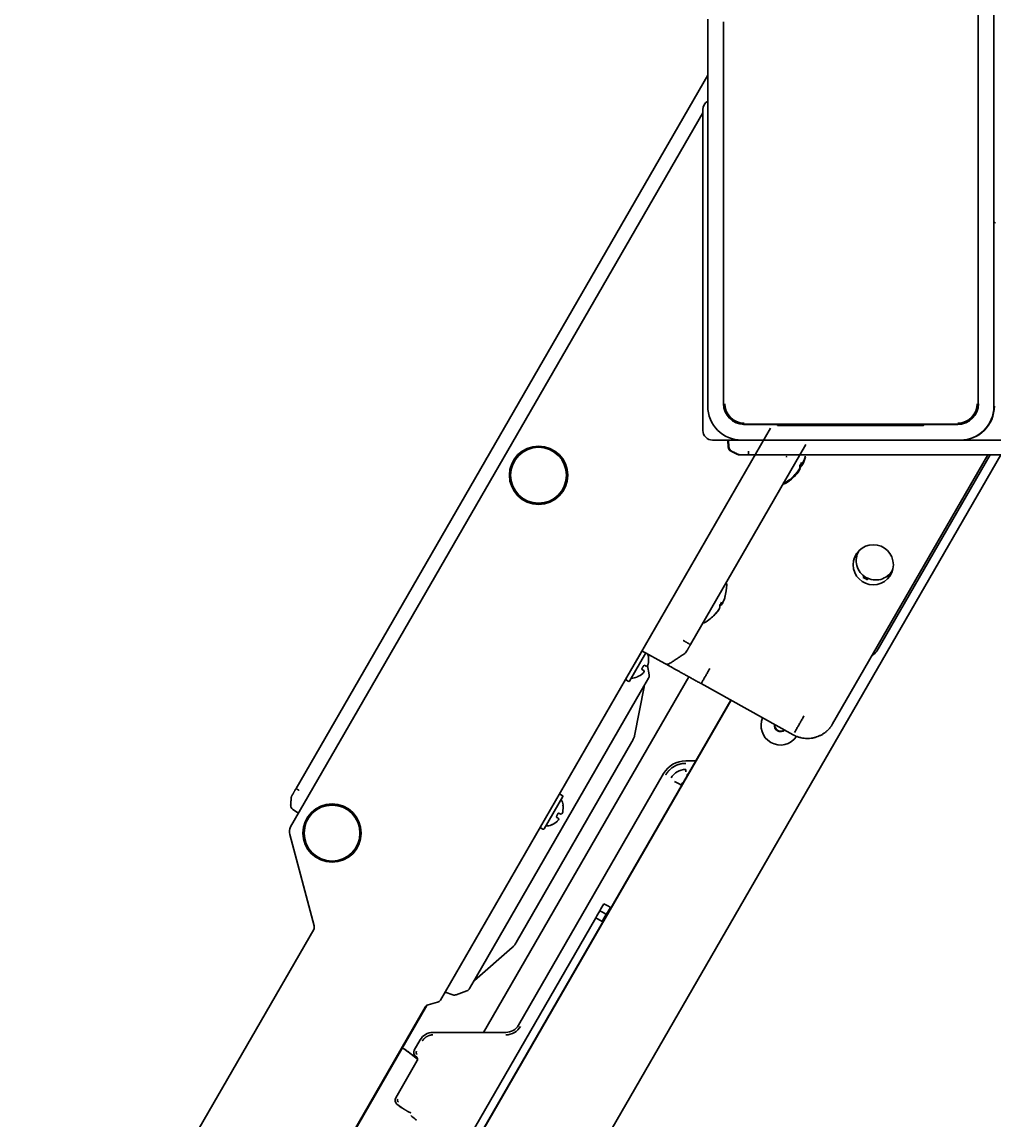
# Model space of a CAD drawing. Header units: inches. Extents: x 786 to 5755, y 618 to 5453.
# Drawn here: x 3254.8 to 3454.8, y 1185.6 to 1411.5 of the extents above; entities that cross this region are included whole.
import ezdxf

# ---------------------------------------------------------------- set-up
doc = ezdxf.new("R2010")
doc.units = ezdxf.units.IN
doc.layers.add('1', color=7, linetype='Continuous', true_color=0xffffff)
doc.layers.add('4', color=7, linetype='Continuous', true_color=0xffffff)

msp = doc.modelspace()

# ---------------------------------------------------------------- linework, layer by layer
at = {"layer": '1', "color": 7, "linetype": 'Continuous', "lineweight": 35}
for p, q in [((3451.53, 1332.92), (3451.53, 1512.91)), ((3454.79, 1424.24), (3454.79, 1332.41)), ((3395.89, 1332.44), (3395.89, 1412.04)), ((3399.15, 1411.47), (3399.15, 1332.94)), ((3311.16, 1253.76), (3395.89, 1400.52)), ((3310.06, 1245.86), (3394.89, 1392.79)), ((3394.89, 1327.44), (3394.89, 1393.44)), ((3455.14, 1370.06), (3454.79, 1370.41)), ((3363.9, 1345.11), (3363.84, 1345.14)), ((3363.93, 1345.21), (3363.87, 1345.24)), ((3363.01, 1343.57), (3362.95, 1343.6)), ((3363.04, 1343.67), (3362.98, 1343.7)), ((3355.7, 1330.91), (3355.65, 1330.95)), ((3355.03, 1329.75), (3354.97, 1329.78)), ((3403.29, 1328.67), (3447.28, 1328.67)), ((3403.4, 1328.7), (3447.38, 1328.7)), ((3410.29, 1328.48), (3410.29, 1328.67)), ((3440.29, 1328.48), (3410.29, 1328.48)), ((3410.39, 1328.51), (3410.39, 1328.7)), ((3440.39, 1328.51), (3410.39, 1328.51)), ((3440.29, 1328.48), (3440.29, 1328.67)), ((3440.39, 1328.51), (3440.39, 1328.7)), ((3408.83, 1327.94), (3340.89, 1210.26)), ((3353.51, 1327.25), (3353.57, 1327.22)), ((3416.11, 1324.55), (3392.35, 1283.39)), ((3402.89, 1325.44), (3396.89, 1325.44)), ((3400.14, 1324), (3400.07, 1325.41)), ((3400.25, 1324.02), (3400.18, 1325.44)), ((3447.79, 1325.41), (3402.79, 1325.41)), ((3447.89, 1325.44), (3402.89, 1325.44)), ((3576.06, 1325.44), (3447.89, 1325.44)), ((3074.48, 661.25), (3456.21, 1322.44)), ((3350.28, 1321.65), (3350.33, 1321.61)), ((3568.68, 1322.44), (3404.28, 1322.44)), ((3420.7, 1322.35), (3420.7, 1322.41)), ((3420.8, 1322.37), (3420.8, 1322.44)), ((3453.58, 1322.44), (3421.61, 1267.07)), ((3430.7, 1282.06), (3454.01, 1322.44)), ((3349.38, 1320.09), (3349.43, 1320.06)), ((3414.65, 1319.35), (3414.67, 1319.34)), ((3415.03, 1320.49), (3415.25, 1320.36)), ((3415.08, 1320.34), (3415.3, 1320.21)), ((3415.15, 1320.7), (3415.38, 1320.58)), ((3415.2, 1320.56), (3415.42, 1320.43)), ((3414.69, 1319.21), (3414.71, 1319.2)), ((3341.45, 1306.36), (3341.51, 1306.33)), ((3428.32, 1296.95), (3427.89, 1297.2)), ((3428.76, 1296.7), (3428.32, 1296.95)), ((3398.19, 1290.63), (3398.21, 1290.62)), ((3398.58, 1291.76), (3398.8, 1291.64)), ((3398.7, 1291.98), (3398.92, 1291.85)), ((3379.05, 1276.31), (3382.39, 1282.09)), ((3379.83, 1275.86), (3383.18, 1281.66)), ((3381.84, 1281.18), (3381.84, 1281.18)), ((3387.09, 1279.48), (3382.37, 1282.1)), ((3383.53, 1279.07), (3383.85, 1277.13)), ((3383.69, 1280.76), (3383.71, 1280.8)), ((3381.34, 1276.69), (3381.37, 1276.73)), ((3383.73, 1276.46), (3382.3, 1273.98)), ((3379.19, 1276.05), (3379.54, 1275.85)), ((3380.82, 1264.64), (3382.8, 1274.72)), ((3382.8, 1274.72), (3382.81, 1274.79)), ((3413.51, 1264.83), (3394.54, 1275.35)), ((3400.71, 1271.93), (3054.69, 672.6)), ((3400.63, 1271.96), (3073.73, 705.75)), ((3382.3, 1273.98), (3348.3, 1215.09)), ((3356.48, 1222.11), (3380.31, 1263.38)), ((3391.36, 1259.46), (3393.41, 1259.46)), ((3356.95, 1205.1), (3386.82, 1256.84)), ((3362.25, 1245.45), (3366.1, 1252.12)), ((3365.96, 1252.37), (3365.61, 1252.57)), ((3311.7, 1248.71), (3310.52, 1249.48)), ((3361.61, 1245.64), (3361.96, 1245.44)), ((3314.9, 1225.55), (3309.86, 1244.34)), ((3375.15, 1227.82), (3375.02, 1227.89)), ((3082.84, 823.04), (3314.8, 1224.79)), ((3347.91, 1214.28), (3355.65, 1221.04)), ((3348.3, 1215.09), (3346.87, 1212.61)), ((3347.86, 1214.24), (3347.91, 1214.28)), ((3343.46, 1211.34), (3341.84, 1211.89)), ((3346.35, 1212.17), (3344.13, 1211.35)), ((3338.11, 1209.17), (3108.03, 810.66)), ((3337.75, 1208.81), (3108.16, 811.16)), ((3338.35, 1209.28), (3340.29, 1209.8)), ((3335.51, 1199.97), (3336.74, 1202.1)), ((3339.34, 1203.6), (3354.35, 1203.6)), ((3336.13, 1197.85), (3331.68, 1190.13)), ((3336.2, 1198.09), (3335.14, 1198.92)), ((3335.14, 1198.92), (3335.14, 1198.92)), ((3336.2, 1198.1), (3335.21, 1198.88)), ((3335.21, 1198.88), (3335.21, 1198.88)), ((3335.76, 1198.68), (3336.01, 1198.49)), ((3331.93, 1188.84), (3332.81, 1188.15)), ((3332.84, 1188.13), (3331.94, 1188.84)), ((3334.76, 1186.5), (3334.98, 1186.33))]:
    msp.add_line(p, q, dxfattribs=at)
for centre, radius in [((3361.08, 1318.22), 6), ((3361.08, 1318.22), 5.75), ((3429.97, 1299.8), 4.13), ((3318.58, 1244.61), 6), ((3318.58, 1244.61), 5.75)]:
    msp.add_circle(centre, radius, dxfattribs=at)
for centre, radius, start, end in [((3396.89, 1393.44), 2, 120.0009, 180), ((3455.16, 1377.7), 0.5, 119.6794, 138.5908), ((3402.89, 1332.44), 7, 180, 270), ((3447.79, 1332.41), 7, 270, 0), ((3447.89, 1332.44), 7, 270, 0), ((3396.89, 1327.44), 2, 180, 270), ((3411.59, 1321.97), 0.5, 359.6794, 18.5908), ((3407.19, 1324.48), 9.08, 300.3206, 316.7388), ((3407.23, 1324.33), 9.08, 300.3206, 316.7388), ((3411.52, 1317.07), 0.5, 254.6023, 300.3206), ((3411.57, 1316.93), 0.5, 254.6023, 300.3206), ((3429.47, 1298.94), 4, 135.5269, 150.1125), ((3430.47, 1300.67), 4, 149.8875, 240), ((3430.47, 1300.67), 4, 240, 330.1125), ((3429.47, 1298.94), 4, 330, 344.4731), ((3390.73, 1295.76), 9.08, 343.2612, 359.6794), ((3399.32, 1295.71), 0.5, 359.6794, 45.3977), ((3395.07, 1288.35), 0.5, 254.6023, 300.3206), ((3390.73, 1295.76), 9.08, 300.3206, 316.7388), ((3381.5, 1281.55), 0.5, 311.8045, 330), ((3380.02, 1280.19), 3.74, 9.3686, 19.774), ((3428.97, 1283.06), 2, 294.3403, 330), ((3379.59, 1278.23), 0.5, 330, 348.1955), ((3380.02, 1280.19), 3.74, 272.3241, 290.6155), ((3382.87, 1276.96), 1, 330, 9.5), ((3379.33, 1276.3), 0.283, 178.0725, 240), ((3379.68, 1276.1), 0.283, 240, 301.9275), ((3410.87, 1266.72), 4, 156.4013, 240), ((3410.87, 1266.72), 1.25, 168.5006, 240), ((3410.87, 1266.72), 1.15, 170.0812, 240), ((3410.87, 1266.72), 1.25, 240, 313.4513), ((3410.87, 1266.72), 1.15, 240, 311.8706), ((3410.87, 1266.72), 4, 240, 326.4619), ((3365.47, 1252.33), 0.283, 60, 121.9275), ((3362.44, 1249.78), 3.74, 9.3791, 27.6759), ((3365.81, 1252.13), 0.283, 358.0725, 60), ((3311.79, 1244.86), 2, 150, 195), ((3361.75, 1245.89), 0.283, 178.0725, 240), ((3362.1, 1245.69), 0.283, 240, 301.9275), ((3362.44, 1249.78), 3.74, 272.3241, 290.6111), ((3313.93, 1225.29), 1, 330, 15), ((3343.78, 1212.28), 1, 251, 290.5), ((3346, 1213.11), 1, 290.5, 330), ((3338.61, 1208.31), 1, 105, 150), ((3340.03, 1210.76), 1, 285, 330)]:
    msp.add_arc(centre, radius, start, end, dxfattribs=at)
for centre, major_axis, ratio, start_param, end_param in [((3403.4, 1332.95), (3.01, 3.01), 0.998926, 2.356803, 3.926382), ((3403.4, 1332.95), (-2.83, -2.83), 0.998783, 5.498396, 7.067974), ((3447.27, 1332.92), (-3.01, 3.01), 0.998926, 2.356803, 3.926382), ((3447.38, 1332.95), (-3.01, 3.01), 0.998926, 2.356803, 3.926382), ((3447.38, 1332.95), (2.83, -2.83), 0.998783, 5.498396, 7.067974), ((3401.14, 1324.05), (-0.999, -0.052), 0.99998, 0, 1.065736), ((3401.25, 1324.08), (-0.999, -0.052), 0.99998, 0, 1.065736), ((3407.3, 1324.67), (-7.85, 4.53), 0.947542, 3.199666, 3.391172), ((3407.34, 1324.52), (-7.85, 4.53), 0.947542, 3.199666, 3.391172), ((3407.08, 1324.3), (7.85, -4.53), 0.947542, 6.033606, 6.225112), ((3407.22, 1324.53), (-7.85, 4.53), 0.995851, 2.892014, 3.083519), ((3407.26, 1324.39), (-7.85, 4.53), 0.995851, 2.892014, 3.083519), ((3406.87, 1323.93), (7.85, -4.53), 0.319632, 0.058074, 0.249579), ((3407.43, 1324.89), (-7.61, 4.39), 0.978398, 3.096057, 3.187129), ((3406.92, 1323.79), (7.85, -4.53), 0.319632, 0.058074, 0.249579), ((3407.51, 1325.03), (-7.85, 4.53), 0.319632, 2.921888, 3.083519), ((3407.47, 1324.75), (-7.61, 4.39), 0.978398, 3.096057, 3.187129), ((3407.55, 1324.88), (-7.85, 4.53), 0.319632, 2.921888, 3.083519), ((3407.52, 1325.06), (-7.85, 4.53), 0.090997, 3.199666, 3.391172), ((3407.16, 1324.43), (7.85, -4.53), 0.995851, 0.058074, 0.085647), ((3407.57, 1324.91), (-7.85, 4.53), 0.090997, 3.199666, 3.391172), ((3407.2, 1324.28), (7.85, -4.53), 0.995851, 0.058074, 0.085647), ((3406.06, 1322.53), (7.61, -4.39), 0.206731, 6.237649, 6.328721), ((3407.13, 1324.15), (7.85, -4.53), 0.947542, 6.033606, 6.225112), ((3406.11, 1322.39), (7.61, -4.39), 0.206731, 6.237649, 6.328721), ((3390.84, 1295.94), (-7.85, 4.53), 0.947542, 3.199666, 3.391172), ((3390.63, 1295.57), (7.85, -4.53), 0.947542, 6.033606, 6.225112), ((3390.76, 1295.81), (-7.85, 4.53), 0.995851, 2.892014, 3.083519), ((3390.42, 1295.21), (7.85, -4.53), 0.319632, 0.058074, 0.249579), ((3390.97, 1296.17), (-7.61, 4.39), 0.978398, 3.096057, 3.187129), ((3391.05, 1296.3), (-7.85, 4.53), 0.319632, 2.921888, 3.083519), ((3391.07, 1296.33), (-7.85, 4.53), 0.090997, 3.199666, 3.391172), ((3390.7, 1295.7), (7.85, -4.53), 0.995851, 0.058074, 0.085647), ((3389.61, 1293.81), (7.61, -4.39), 0.206731, 6.237649, 6.328721), ((3380.15, 1280.46), (3.35, -1.63), 0.017407, 5.611261, 5.983982), ((3380.25, 1280.7), (3.37, -1.5), 0.420739, 6.027806, 6.144672), ((3380.1, 1280.44), (3.52, -1.1), 0.902278, 6.178468, 6.295334), ((3380.01, 1280.2), (2.57, 2.7), 0.997235, 5.247399, 5.62012), ((3380, 1280.2), (1.06, 3.58), 0.997235, 3.804658, 4.177379), ((3379.86, 1279.94), (-3.09, 2.09), 0.017407, 3.440796, 3.813517), ((3379.84, 1279.99), (-2.71, 2.5), 0.902278, 3.129444, 3.24631), ((3379.7, 1279.74), (-2.99, 2.17), 0.420739, 3.280106, 3.396972), ((3383.33, 1274.76), (-0.433, 0.25), 1, 6.282807, 6.525593), ((3391.37, 1254.21), (2.63, -4.55), 0.999188, 2.618346, 3.66484), ((3311.06, 1250.32), (0.545, 0.839), 0.999981, 2.075858, 3.141593), ((3362.42, 1249.8), (2.57, 2.7), 0.997235, 5.247399, 5.62012), ((3362.42, 1249.79), (1.06, 3.58), 0.997235, 3.804658, 4.177379), ((3362.27, 1249.54), (-3.09, 2.09), 0.017407, 3.440796, 3.813517), ((3362.26, 1249.59), (-2.71, 2.5), 0.902278, 3.129444, 3.24631), ((3362.57, 1250.05), (3.35, -1.63), 0.017407, 5.611261, 5.983982), ((3362.11, 1249.33), (-2.99, 2.17), 0.420739, 3.280106, 3.396972), ((3362.67, 1250.29), (3.37, -1.5), 0.420739, 6.027806, 6.144672), ((3362.52, 1250.04), (3.52, -1.1), 0.902278, 6.178468, 6.295334), ((3375.02, 1227.88), (1.3, -0.75), 0.008333, 1.570794, 3.106684), ((3348.14, 1213.81), (0.433, -0.25), 1, 2.899186, 3.141971), ((3354.35, 1206.6), (-1.5, 2.6), 0.999188, 2.618346, 3.66484), ((3339.34, 1200.6), (1.5, -2.6), 0.999188, 2.618346, 3.66484), ((3332.85, 1199.66), (-0.65, 0.375), 0.999379, 4.572848, 4.98544), ((3335.1, 1198.85), (1.79, -1.4), 0.03458, 1.575662, 3.146458), ((3335.17, 1198.81), (1.79, -1.4), 0.03458, 1.575662, 2.974751), ((3336.38, 1199.47), (-0.986, 0.174), 0.99931, 5.934122, 7.364783), ((3335.7, 1198.1), (-0.493, 0.087), 0.99931, 2.792529, 4.223191), ((3332.54, 1189.63), (0.983, 0.191), 0.998931, 2.426537, 3.856648), ((3334.9, 1186.19), (2.39, -1.87), 0.051895, 1.166972, 1.57811)]:
    msp.add_ellipse(centre, major_axis=major_axis, ratio=ratio, start_param=start_param, end_param=end_param, dxfattribs=at)
for points, degree in [([(3395.89, 1410.55), (3395.89, 1410.81), (3395.89, 1411.08), (3395.89, 1411.33)], 3), ([(3400.71, 1323.15), (3402.02, 1322.51)], 1), ([(3400.81, 1323.18), (3402.13, 1322.54)], 1), ([(3404.28, 1323.18), (3404.28, 1322.54)], 1), ([(3427.89, 1297.2), (3427.95, 1297.3), (3428.02, 1297.41), (3428.08, 1297.53)], 3), ([(3392.16, 1283.48), (3390.85, 1284.24)], 1), ([(3390.97, 1281.41), (3388.13, 1279.53)], 1), ([(3396.31, 1278.45), (3394.83, 1275.83)], 1), ([(3415.27, 1267.94), (3413.78, 1265.31)], 1), ([(3310.07, 1250.39), (3310.17, 1251.84)], 1), ([(3311.8, 1253.39), (3311.24, 1253.71)], 1)]:
    msp.add_open_spline(points, degree=degree, dxfattribs=at)
for points, knots in [([(3400.14, 1324), (3400.15, 1323.91), (3400.17, 1323.82), (3400.22, 1323.65), (3400.26, 1323.57), (3400.36, 1323.42), (3400.42, 1323.36), (3400.55, 1323.24), (3400.63, 1323.19), (3400.71, 1323.15)], [0, 0, 0, 0, 0.25, 0.25, 0.5, 0.5, 0.75, 0.75, 1, 1, 1, 1]), ([(3400.25, 1324.02), (3400.25, 1323.94), (3400.27, 1323.85), (3400.33, 1323.68), (3400.37, 1323.6), (3400.46, 1323.45), (3400.52, 1323.38), (3400.66, 1323.27), (3400.73, 1323.22), (3400.81, 1323.18)], [0, 0, 0, 0, 0.25, 0.25, 0.5, 0.5, 0.75, 0.75, 1, 1, 1, 1]), ([(3402.02, 1322.51), (3402.09, 1322.48), (3402.16, 1322.45), (3402.31, 1322.42), (3402.38, 1322.41), (3402.46, 1322.41)], [0, 0, 0, 0, 0.5, 0.5, 1, 1, 1, 1]), ([(3402.13, 1322.54), (3402.19, 1322.5), (3402.27, 1322.48), (3402.41, 1322.45), (3402.49, 1322.44), (3402.56, 1322.44)], [0, 0, 0, 0, 0.5, 0.5, 1, 1, 1, 1]), ([(3404.17, 1322.41), (3404.11, 1322.41), (3404.06, 1322.41), (3403.97, 1322.41), (3403.95, 1322.41), (3403.89, 1322.41), (3403.86, 1322.41), (3403.78, 1322.41), (3403.73, 1322.41), (3403.62, 1322.41), (3403.57, 1322.41), (3403.47, 1322.41), (3403.42, 1322.41), (3403.34, 1322.41), (3403.32, 1322.41), (3403.27, 1322.41), (3403.25, 1322.41), (3403.18, 1322.41), (3403.14, 1322.41), (3403.05, 1322.41), (3403.01, 1322.41), (3402.95, 1322.41), (3402.93, 1322.41), (3402.89, 1322.41), (3402.88, 1322.41), (3402.82, 1322.41), (3402.76, 1322.41), (3402.7, 1322.41), (3402.64, 1322.41), (3402.62, 1322.41), (3402.59, 1322.41), (3402.58, 1322.41), (3402.56, 1322.41), (3402.55, 1322.41), (3402.52, 1322.41), (3402.51, 1322.41), (3402.49, 1322.41), (3402.48, 1322.41), (3402.46, 1322.41), (3402.46, 1322.41), (3402.46, 1322.41)], [0, 0, 0, 0, 0.0625, 0.0625, 0.09375, 0.09375, 0.125, 0.125, 0.1875, 0.1875, 0.25, 0.25, 0.3125, 0.3125, 0.34375, 0.34375, 0.375, 0.375, 0.4375, 0.4375, 0.5, 0.5, 0.53125, 0.53125, 0.5625, 0.5625, 0.625, 0.6875, 0.6875, 0.75, 0.75, 0.78125, 0.78125, 0.8125, 0.8125, 0.875, 0.875, 0.9375, 0.9375, 1, 1, 1, 1]), ([(3404.28, 1322.44), (3404.22, 1322.44), (3404.16, 1322.44), (3404.08, 1322.44), (3404.05, 1322.44), (3404, 1322.44), (3403.97, 1322.44), (3403.89, 1322.44), (3403.83, 1322.44), (3403.73, 1322.44), (3403.68, 1322.44), (3403.57, 1322.44), (3403.52, 1322.44), (3403.45, 1322.44), (3403.43, 1322.44), (3403.38, 1322.44), (3403.35, 1322.44), (3403.28, 1322.44), (3403.24, 1322.44), (3403.15, 1322.44), (3403.11, 1322.44), (3403.05, 1322.44), (3403.04, 1322.44), (3403, 1322.44), (3402.98, 1322.44), (3402.93, 1322.44), (3402.86, 1322.44), (3402.8, 1322.44), (3402.75, 1322.44), (3402.72, 1322.44), (3402.69, 1322.44), (3402.68, 1322.44), (3402.66, 1322.44), (3402.65, 1322.44), (3402.63, 1322.44), (3402.61, 1322.44), (3402.59, 1322.44), (3402.58, 1322.44), (3402.57, 1322.44), (3402.56, 1322.44), (3402.56, 1322.44)], [0, 0, 0, 0, 0.0625, 0.0625, 0.09375, 0.09375, 0.125, 0.125, 0.1875, 0.1875, 0.25, 0.25, 0.3125, 0.3125, 0.34375, 0.34375, 0.375, 0.375, 0.4375, 0.4375, 0.5, 0.5, 0.53125, 0.53125, 0.5625, 0.5625, 0.625, 0.6875, 0.6875, 0.75, 0.75, 0.78125, 0.78125, 0.8125, 0.8125, 0.875, 0.875, 0.9375, 0.9375, 1, 1, 1, 1]), ([(3404.28, 1322.54), (3404.28, 1322.5), (3404.28, 1322.48), (3404.28, 1322.45), (3404.28, 1322.44), (3404.28, 1322.44)], [0, 0, 0, 0, 0.502236, 0.502236, 1, 1, 1, 1]), ([(3428.94, 1297.01), (3428.94, 1297.01), (3428.91, 1296.96), (3428.85, 1296.86), (3428.79, 1296.75), (3428.76, 1296.7)], [0, 0, 0, 0, 0.035912, 0.517956, 1, 1, 1, 1]), ([(3392.35, 1283.39), (3392.34, 1283.36), (3392.32, 1283.34), (3392.3, 1283.3), (3392.29, 1283.28), (3392.26, 1283.24), (3392.25, 1283.21), (3392.23, 1283.17), (3392.21, 1283.15), (3392.18, 1283.09), (3392.15, 1283.05), (3392.11, 1282.97), (3392.08, 1282.93), (3392.05, 1282.87), (3392.04, 1282.85), (3392.02, 1282.81), (3392.01, 1282.79), (3391.97, 1282.74), (3391.95, 1282.7), (3391.91, 1282.63), (3391.89, 1282.6), (3391.85, 1282.53), (3391.84, 1282.5), (3391.81, 1282.45), (3391.8, 1282.44), (3391.79, 1282.41), (3391.78, 1282.4), (3391.75, 1282.36), (3391.74, 1282.33), (3391.71, 1282.28), (3391.7, 1282.26), (3391.68, 1282.22), (3391.67, 1282.2), (3391.65, 1282.18), (3391.65, 1282.17), (3391.64, 1282.16), (3391.63, 1282.14), (3391.62, 1282.13), (3391.62, 1282.12), (3391.61, 1282.11), (3391.61, 1282.1), (3391.61, 1282.1), (3391.6, 1282.09), (3391.6, 1282.09), (3391.6, 1282.08), (3391.59, 1282.08), (3391.59, 1282.08)], [0, 0, 0, 0, 0.03125, 0.03125, 0.0625, 0.0625, 0.09375, 0.09375, 0.125, 0.125, 0.1875, 0.1875, 0.25, 0.25, 0.28125, 0.28125, 0.3125, 0.3125, 0.375, 0.375, 0.4375, 0.4375, 0.5, 0.5, 0.53125, 0.53125, 0.5625, 0.5625, 0.625, 0.625, 0.6875, 0.6875, 0.75, 0.75, 0.78125, 0.78125, 0.8125, 0.84375, 0.84375, 0.875, 0.875, 0.90625, 0.90625, 0.9375, 0.9375, 1, 1, 1, 1]), ([(3392.35, 1283.39), (3392.35, 1283.38), (3392.33, 1283.39), (3392.27, 1283.42), (3392.22, 1283.45), (3392.16, 1283.48)], [0, 0, 0, 0, 0.5, 0.5, 1, 1, 1, 1]), ([(3391.59, 1282.08), (3391.52, 1281.95), (3391.43, 1281.82), (3391.22, 1281.6), (3391.1, 1281.5), (3390.97, 1281.41)], [0, 0, 0, 0, 0.5, 0.5, 1, 1, 1, 1]), ([(3382.29, 1278.34), (3382.31, 1278.37), (3382.33, 1278.41), (3382.37, 1278.47), (3382.39, 1278.51), (3382.43, 1278.57), (3382.45, 1278.61), (3382.49, 1278.68), (3382.51, 1278.71), (3382.57, 1278.81), (3382.61, 1278.88), (3382.66, 1278.98), (3382.68, 1279.01), (3382.72, 1279.08), (3382.74, 1279.12), (3382.76, 1279.15)], [0, 0, 0, 0, 0.125, 0.125, 0.25, 0.25, 0.375, 0.375, 0.5, 0.5, 0.75, 0.75, 0.875, 0.875, 1, 1, 1, 1]), ([(3387.09, 1279.48), (3387.17, 1279.44), (3387.26, 1279.41), (3387.43, 1279.36), (3387.53, 1279.36), (3387.71, 1279.36), (3387.8, 1279.38), (3387.97, 1279.44), (3388.06, 1279.48), (3388.13, 1279.53)], [0, 0, 0, 0, 0.25, 0.25, 0.5, 0.5, 0.75, 0.75, 1, 1, 1, 1]), ([(3394.54, 1275.35), (3394.42, 1275.42), (3394.3, 1275.49), (3394.05, 1275.62), (3393.93, 1275.69), (3393.56, 1275.89), (3393.32, 1276.03), (3392.96, 1276.23), (3392.84, 1276.29), (3392.6, 1276.43), (3392.48, 1276.49), (3392.13, 1276.69), (3391.9, 1276.81), (3391.46, 1277.06), (3391.24, 1277.18), (3390.92, 1277.36), (3390.81, 1277.42), (3390.65, 1277.51), (3390.6, 1277.54), (3390.5, 1277.59), (3390.45, 1277.62), (3390.19, 1277.76), (3389.99, 1277.87), (3389.62, 1278.08), (3389.44, 1278.18), (3389.1, 1278.37), (3388.93, 1278.46), (3388.74, 1278.57), (3388.68, 1278.6), (3388.63, 1278.63), (3388.59, 1278.65), (3388.57, 1278.66), (3388.48, 1278.71), (3388.41, 1278.75), (3388.21, 1278.86), (3387.96, 1279), (3387.75, 1279.12), (3387.61, 1279.2), (3387.57, 1279.22), (3387.51, 1279.25), (3387.49, 1279.26), (3387.45, 1279.29), (3387.43, 1279.3), (3387.34, 1279.35), (3387.28, 1279.38), (3387.21, 1279.42), (3387.19, 1279.43), (3387.16, 1279.45), (3387.14, 1279.46), (3387.12, 1279.47), (3387.11, 1279.48), (3387.1, 1279.48), (3387.09, 1279.48), (3387.09, 1279.48)], [0, 0, 0, 0, 0.031268, 0.031268, 0.062536, 0.062536, 0.125072, 0.125072, 0.156339, 0.156339, 0.187607, 0.187607, 0.250143, 0.250143, 0.312679, 0.312679, 0.343947, 0.343947, 0.359581, 0.359581, 0.375215, 0.375215, 0.43775, 0.43775, 0.500286, 0.500286, 0.562822, 0.562822, 0.578456, 0.586273, 0.586273, 0.59409, 0.59409, 0.625358, 0.625358, 0.687894, 0.750429, 0.750429, 0.781697, 0.781697, 0.797331, 0.797331, 0.812965, 0.812965, 0.875501, 0.875501, 0.906769, 0.906769, 0.938037, 0.938037, 0.969305, 0.969305, 1, 1, 1, 1]), ([(3394.55, 1275.35), (3394.55, 1275.35), (3394.55, 1275.36), (3394.58, 1275.4), (3394.6, 1275.43), (3394.65, 1275.52), (3394.68, 1275.57), (3394.74, 1275.69), (3394.78, 1275.76), (3394.82, 1275.83)], [0, 0, 0, 0, 0.25, 0.25, 0.5, 0.5, 0.75, 0.75, 1, 1, 1, 1]), ([(3415.7, 1268.72), (3415.62, 1268.59), (3415.55, 1268.45), (3415.41, 1268.19), (3415.34, 1268.06), (3415.27, 1267.94)], [0, 0, 0, 0, 0.5, 0.5, 1, 1, 1, 1]), ([(3421.61, 1267.07), (3421.56, 1266.99), (3421.51, 1266.91), (3421.41, 1266.74), (3421.35, 1266.66), (3421.27, 1266.54), (3421.24, 1266.51), (3421.18, 1266.43), (3421.15, 1266.39), (3421.06, 1266.28), (3421, 1266.2), (3420.81, 1265.98), (3420.67, 1265.84), (3420.5, 1265.67), (3420.46, 1265.64), (3420.39, 1265.58), (3420.35, 1265.54), (3420.24, 1265.45), (3420.16, 1265.39), (3419.94, 1265.21), (3419.78, 1265.1), (3419.45, 1264.89), (3419.28, 1264.8), (3419.02, 1264.67), (3418.93, 1264.63), (3418.75, 1264.55), (3418.66, 1264.51), (3418.39, 1264.4), (3418.2, 1264.34), (3417.93, 1264.27), (3417.83, 1264.24), (3417.64, 1264.2), (3417.55, 1264.18), (3417.26, 1264.13), (3417.07, 1264.11), (3416.83, 1264.09), (3416.78, 1264.09), (3416.68, 1264.08), (3416.63, 1264.08), (3416.49, 1264.07), (3416.39, 1264.07), (3416.1, 1264.08), (3415.91, 1264.09), (3415.52, 1264.14), (3415.33, 1264.17), (3415.05, 1264.23), (3414.95, 1264.26), (3414.81, 1264.29), (3414.77, 1264.31), (3414.67, 1264.33), (3414.63, 1264.35), (3414.39, 1264.42), (3414.21, 1264.49), (3413.99, 1264.59), (3413.94, 1264.61), (3413.85, 1264.65), (3413.72, 1264.71), (3413.59, 1264.78), (3413.51, 1264.83)], [0, 0, 0, 0, 0.03125, 0.03125, 0.0625, 0.0625, 0.078125, 0.078125, 0.09375, 0.09375, 0.125, 0.125, 0.1875, 0.1875, 0.203125, 0.203125, 0.21875, 0.21875, 0.25, 0.25, 0.3125, 0.3125, 0.375, 0.375, 0.40625, 0.40625, 0.4375, 0.4375, 0.5, 0.5, 0.53125, 0.53125, 0.5625, 0.5625, 0.625, 0.625, 0.640625, 0.640625, 0.65625, 0.65625, 0.6875, 0.6875, 0.75, 0.75, 0.8125, 0.8125, 0.84375, 0.84375, 0.859375, 0.859375, 0.875, 0.875, 0.9375, 0.9375, 0.953125, 0.953125, 0.96875, 1, 1, 1, 1]), ([(3380.31, 1263.38), (3380.38, 1263.5), (3380.5, 1263.72), (3380.65, 1264.06), (3380.76, 1264.37), (3380.81, 1264.55), (3380.82, 1264.64)], [0, 0, 0, 0, 0.267051, 0.527552, 0.773248, 1, 1, 1, 1]), ([(3310.3, 1252.27), (3310.3, 1252.28), (3310.3, 1252.28), (3310.31, 1252.29), (3310.31, 1252.29), (3310.31, 1252.3), (3310.32, 1252.3), (3310.33, 1252.32), (3310.33, 1252.33), (3310.35, 1252.36), (3310.36, 1252.38), (3310.38, 1252.41), (3310.39, 1252.44), (3310.41, 1252.47), (3310.42, 1252.48), (3310.43, 1252.51), (3310.44, 1252.52), (3310.47, 1252.56), (3310.5, 1252.62), (3310.54, 1252.68), (3310.57, 1252.75), (3310.6, 1252.79), (3310.64, 1252.86), (3310.68, 1252.94), (3310.73, 1253.02), (3310.78, 1253.11), (3310.8, 1253.15), (3310.84, 1253.22), (3310.86, 1253.24), (3310.88, 1253.28), (3310.9, 1253.31), (3310.94, 1253.38), (3310.96, 1253.42), (3311.02, 1253.52), (3311.04, 1253.56), (3311.1, 1253.66), (3311.13, 1253.71), (3311.16, 1253.76)], [0, 0, 0, 0, 0.0625, 0.0625, 0.09375, 0.09375, 0.125, 0.125, 0.1875, 0.1875, 0.25, 0.25, 0.3125, 0.3125, 0.34375, 0.34375, 0.375, 0.375, 0.4375, 0.5, 0.5, 0.5625, 0.5625, 0.625, 0.6875, 0.6875, 0.75, 0.75, 0.78125, 0.78125, 0.8125, 0.8125, 0.875, 0.875, 0.9375, 0.9375, 1, 1, 1, 1]), ([(3311.16, 1253.76), (3311.16, 1253.76), (3311.16, 1253.75), (3311.19, 1253.74), (3311.21, 1253.72), (3311.24, 1253.71)], [0, 0, 0, 0, 0.49773, 0.49773, 1, 1, 1, 1]), ([(3310.3, 1252.27), (3310.26, 1252.21), (3310.23, 1252.14), (3310.19, 1251.99), (3310.17, 1251.92), (3310.17, 1251.84)], [0, 0, 0, 0, 0.5, 0.5, 1, 1, 1, 1]), ([(3310.07, 1250.39), (3310.06, 1250.3), (3310.06, 1250.21), (3310.1, 1250.03), (3310.13, 1249.95), (3310.21, 1249.79), (3310.26, 1249.72), (3310.38, 1249.58), (3310.44, 1249.53), (3310.52, 1249.48)], [0, 0, 0, 0, 0.25, 0.25, 0.5, 0.5, 0.75, 0.75, 1, 1, 1, 1]), ([(3366.1, 1250.26), (3366.1, 1250.26), (3366.11, 1250.26), (3366.11, 1250.26), (3366.11, 1250.26), (3366.11, 1250.26), (3366.11, 1250.26), (3366.11, 1250.26), (3366.11, 1250.27), (3366.11, 1250.27), (3366.12, 1250.29), (3366.13, 1250.32), (3366.13, 1250.36), (3366.13, 1250.38), (3366.13, 1250.39)], [0, 0, 0, 0, 0.224485, 0.543492, 0.578376, 0.58397, 0.58494, 0.585873, 0.587908, 0.610022, 0.664923, 0.762436, 0.906816, 1, 1, 1, 1]), ([(3364.71, 1247.93), (3364.75, 1248), (3364.79, 1248.07), (3364.85, 1248.17), (3364.86, 1248.2), (3364.9, 1248.27), (3364.92, 1248.3), (3364.98, 1248.41), (3365.02, 1248.47), (3365.08, 1248.57), (3365.1, 1248.61), (3365.14, 1248.67), (3365.16, 1248.71), (3365.18, 1248.74)], [0, 0, 0, 0, 0.25, 0.25, 0.375, 0.375, 0.5, 0.5, 0.75, 0.75, 0.875, 0.875, 1, 1, 1, 1]), ([(3363.76, 1246.28), (3363.76, 1246.29), (3363.78, 1246.29), (3363.81, 1246.31), (3363.83, 1246.33), (3363.84, 1246.35), (3363.85, 1246.36), (3363.86, 1246.36), (3363.86, 1246.37), (3363.86, 1246.37), (3363.86, 1246.37), (3363.86, 1246.37), (3363.86, 1246.37), (3363.86, 1246.37), (3363.86, 1246.37), (3363.86, 1246.37), (3363.86, 1246.37), (3363.86, 1246.37)], [0, 0, 0, 0, 0.102508, 0.301325, 0.460416, 0.576988, 0.64948, 0.682856, 0.688693, 0.690449, 0.691698, 0.693191, 0.695765, 0.701984, 0.726756, 0.986797, 1, 1, 1, 1]), ([(3355.65, 1221.04), (3355.72, 1221.1), (3355.85, 1221.23), (3356.07, 1221.48), (3356.28, 1221.78), (3356.42, 1222), (3356.48, 1222.11)], [0, 0, 0, 0, 0.226752, 0.472448, 0.732949, 1, 1, 1, 1]), ([(3347.76, 1214.14), (3347.77, 1214.14), (3347.77, 1214.15), (3347.79, 1214.17), (3347.82, 1214.21), (3347.86, 1214.24)], [0, 0, 0, 0, 0.059017, 0.059017, 1, 1, 1, 1])]:
    msp.add_open_spline(points, degree=3, knots=knots, dxfattribs=at)
at = {"layer": '4', "color": 7, "linetype": 'Continuous', "lineweight": 35}
for p, q in [((3391.98, 1276.77), (3349.73, 1203.6)), ((3391.36, 1259.46), (3393.41, 1259.46)), ((3356.95, 1205.1), (3386.82, 1256.84)), ((3391.36, 1257.7), (3391.36, 1257.2)), ((3318.22, 1132.5), (3372.89, 1227.2)), ((3374.19, 1226.45), (3372.89, 1227.2)), ((3335.51, 1199.97), (3336.74, 1202.1)), ((3339.34, 1203.6), (3354.35, 1203.6)), ((3336.13, 1197.85), (3331.68, 1190.13)), ((3335.76, 1198.68), (3336.01, 1198.49)), ((3331.93, 1188.84), (3332.81, 1188.15)), ((3332.84, 1188.13), (3331.94, 1188.84))]:
    msp.add_line(p, q, dxfattribs=at)
msp.add_arc((3391.36, 1254.22), 3.47, 89.9973, 150.0027, dxfattribs=at)
for centre, major_axis, ratio, start_param, end_param in [((3391.63, 1255.22), (0, 1.5), 0.008337, 5.609669, 6.248277), ((3390.36, 1254.49), (-1.3, 0.75), 0.016664, 4.712379, 6.248028), ((3391.65, 1253.77), (-1.28, 0.74), 0.999861, 5.817939, 6.283654), ((3366.9, 1230.66), (99.19, 171.8), 0.034899, 4.71239, 4.729065), ((3368.2, 1229.91), (99.94, 173.1), 0.034639, 4.712389, 4.729065), ((3375.84, 1229.32), (-1.3, 0.75), 0.016664, 4.712379, 6.248272), ((3354.35, 1206.6), (-1.5, 2.6), 0.999188, 2.618346, 3.66484), ((3354.35, 1206.59), (1.75, -3.03), 0.999188, 5.759938, 6.806432), ((3336.39, 1199.47), (-0.493, 0.087), 0.99931, 5.934122, 7.364783), ((3332.55, 1189.63), (0.491, 0.096), 0.998931, 2.426537, 3.856648)]:
    msp.add_ellipse(centre, major_axis=major_axis, ratio=ratio, start_param=start_param, end_param=end_param, dxfattribs=at)
for points, knots in [([(3387.26, 1256.58), (3387.27, 1256.59), (3387.28, 1256.61), (3387.3, 1256.64), (3387.32, 1256.68), (3387.34, 1256.71), (3387.36, 1256.75), (3387.39, 1256.79), (3387.41, 1256.83), (3387.44, 1256.87), (3387.47, 1256.91), (3387.5, 1256.95), (3387.53, 1257), (3387.56, 1257.05), (3387.6, 1257.09), (3387.64, 1257.14), (3387.68, 1257.19), (3387.72, 1257.24), (3387.76, 1257.29), (3387.81, 1257.35), (3387.86, 1257.4), (3387.91, 1257.45), (3387.96, 1257.51), (3388.08, 1257.63), (3388.27, 1257.8), (3388.52, 1258.01), (3388.76, 1258.18), (3389, 1258.32), (3389.24, 1258.45), (3389.5, 1258.58), (3389.81, 1258.69), (3390.07, 1258.77), (3390.27, 1258.83), (3390.39, 1258.85), (3390.5, 1258.88), (3390.62, 1258.9), (3390.72, 1258.91), (3390.82, 1258.92), (3390.92, 1258.93), (3391.01, 1258.94), (3391.09, 1258.95), (3391.17, 1258.95), (3391.24, 1258.95), (3391.31, 1258.95), (3391.35, 1258.95), (3391.37, 1258.95)], [0, 0, 0, 0, 0.007044, 0.014505, 0.02238, 0.03067, 0.039373, 0.048489, 0.058018, 0.067958, 0.078309, 0.08907, 0.10024, 0.11182, 0.123808, 0.136205, 0.149009, 0.162221, 0.17584, 0.189866, 0.204299, 0.219138, 0.234385, 0.250039, 0.322331, 0.388056, 0.447269, 0.500002, 0.552729, 0.61194, 0.677667, 0.749965, 0.776217, 0.801303, 0.825225, 0.847981, 0.86957, 0.88999, 0.90924, 0.927318, 0.944219, 0.959941, 0.974481, 0.987836, 1, 1, 1, 1]), ([(3337.18, 1201.84), (3337.18, 1201.85), (3337.19, 1201.86), (3337.21, 1201.89), (3337.22, 1201.91), (3337.24, 1201.94), (3337.26, 1201.97), (3337.28, 1202), (3337.3, 1202.03), (3337.32, 1202.06), (3337.35, 1202.09), (3337.37, 1202.13), (3337.4, 1202.16), (3337.43, 1202.2), (3337.47, 1202.24), (3337.5, 1202.28), (3337.54, 1202.32), (3337.61, 1202.39), (3337.71, 1202.48), (3337.84, 1202.59), (3337.97, 1202.68), (3338.09, 1202.76), (3338.22, 1202.82), (3338.36, 1202.89), (3338.52, 1202.95), (3338.66, 1203), (3338.78, 1203.03), (3338.86, 1203.04), (3338.94, 1203.06), (3339.01, 1203.07), (3339.08, 1203.08), (3339.14, 1203.08), (3339.2, 1203.08), (3339.25, 1203.09), (3339.3, 1203.09), (3339.33, 1203.09), (3339.34, 1203.09)], [0, 0, 0, 0, 0.009789, 0.020364, 0.031724, 0.043866, 0.056789, 0.07049, 0.084968, 0.100222, 0.11625, 0.13305, 0.150623, 0.168966, 0.188079, 0.207962, 0.228615, 0.250038, 0.322321, 0.388043, 0.44726, 0.500003, 0.552736, 0.611949, 0.677674, 0.749967, 0.783874, 0.81581, 0.845775, 0.873767, 0.899782, 0.923815, 0.945861, 0.965912, 0.983961, 1, 1, 1, 1]), ([(3332.84, 1188.13), (3332.85, 1188.13), (3332.85, 1188.13), (3332.85, 1188.13), (3332.86, 1188.13), (3332.86, 1188.12), (3332.87, 1188.12), (3332.87, 1188.12), (3332.88, 1188.11), (3332.88, 1188.11), (3332.89, 1188.11), (3332.9, 1188.1), (3332.9, 1188.1), (3332.91, 1188.1), (3332.92, 1188.09), (3332.93, 1188.09), (3332.93, 1188.08), (3332.94, 1188.08), (3332.95, 1188.08), (3332.96, 1188.07), (3332.97, 1188.07), (3332.97, 1188.06), (3332.98, 1188.06), (3332.99, 1188.05), (3333, 1188.05), (3333.01, 1188.04), (3333.02, 1188.04), (3333.03, 1188.03), (3333.04, 1188.03), (3333.06, 1188.02), (3333.08, 1188.01), (3333.1, 1187.99), (3333.13, 1187.98), (3333.16, 1187.96), (3333.19, 1187.95), (3333.21, 1187.93), (3333.24, 1187.91), (3333.27, 1187.89), (3333.29, 1187.88), (3333.3, 1187.88)], [0, 0, 0, 0, 0.015129, 0.030383, 0.045772, 0.061308, 0.076999, 0.092858, 0.108893, 0.125115, 0.141532, 0.158153, 0.174988, 0.192043, 0.209327, 0.226848, 0.244613, 0.26263, 0.280903, 0.299441, 0.31825, 0.337334, 0.356701, 0.376355, 0.396301, 0.416545, 0.437092, 0.457945, 0.479109, 0.500588, 0.553969, 0.607745, 0.661975, 0.716715, 0.772024, 0.827955, 0.884561, 0.941893, 1, 1, 1, 1]), ([(3333.3, 1187.88), (3333.32, 1187.86), (3333.35, 1187.84), (3333.41, 1187.81), (3333.46, 1187.77), (3333.51, 1187.74), (3333.56, 1187.71), (3333.61, 1187.67), (3333.66, 1187.64), (3333.71, 1187.61), (3333.76, 1187.58), (3333.8, 1187.56), (3333.85, 1187.53), (3333.89, 1187.5), (3333.94, 1187.48), (3333.98, 1187.45), (3334.02, 1187.43), (3334.06, 1187.4), (3334.1, 1187.38), (3334.14, 1187.36), (3334.18, 1187.34), (3334.22, 1187.32), (3334.25, 1187.3), (3334.29, 1187.28), (3334.32, 1187.26), (3334.36, 1187.24), (3334.39, 1187.23), (3334.42, 1187.21), (3334.45, 1187.2), (3334.48, 1187.18), (3334.51, 1187.17), (3334.54, 1187.16), (3334.57, 1187.15), (3334.6, 1187.14), (3334.62, 1187.13), (3334.65, 1187.12), (3334.67, 1187.11), (3334.69, 1187.1), (3334.71, 1187.09), (3334.73, 1187.09), (3334.75, 1187.08), (3334.77, 1187.08), (3334.77, 1187.08)], [0, 0, 0, 0, 0.038636, 0.076568, 0.113795, 0.150318, 0.186137, 0.221252, 0.255664, 0.289372, 0.322377, 0.35468, 0.38628, 0.417177, 0.447373, 0.476868, 0.505662, 0.533755, 0.561147, 0.58784, 0.613834, 0.63913, 0.663727, 0.687628, 0.710831, 0.733339, 0.755152, 0.776272, 0.796698, 0.816433, 0.835478, 0.853834, 0.871502, 0.888486, 0.904786, 0.920405, 0.935346, 0.949611, 0.963205, 0.976131, 0.988394, 1, 1, 1, 1])]:
    msp.add_open_spline(points, degree=3, knots=knots, dxfattribs=at)

doc.saveas('drawing.dxf')
